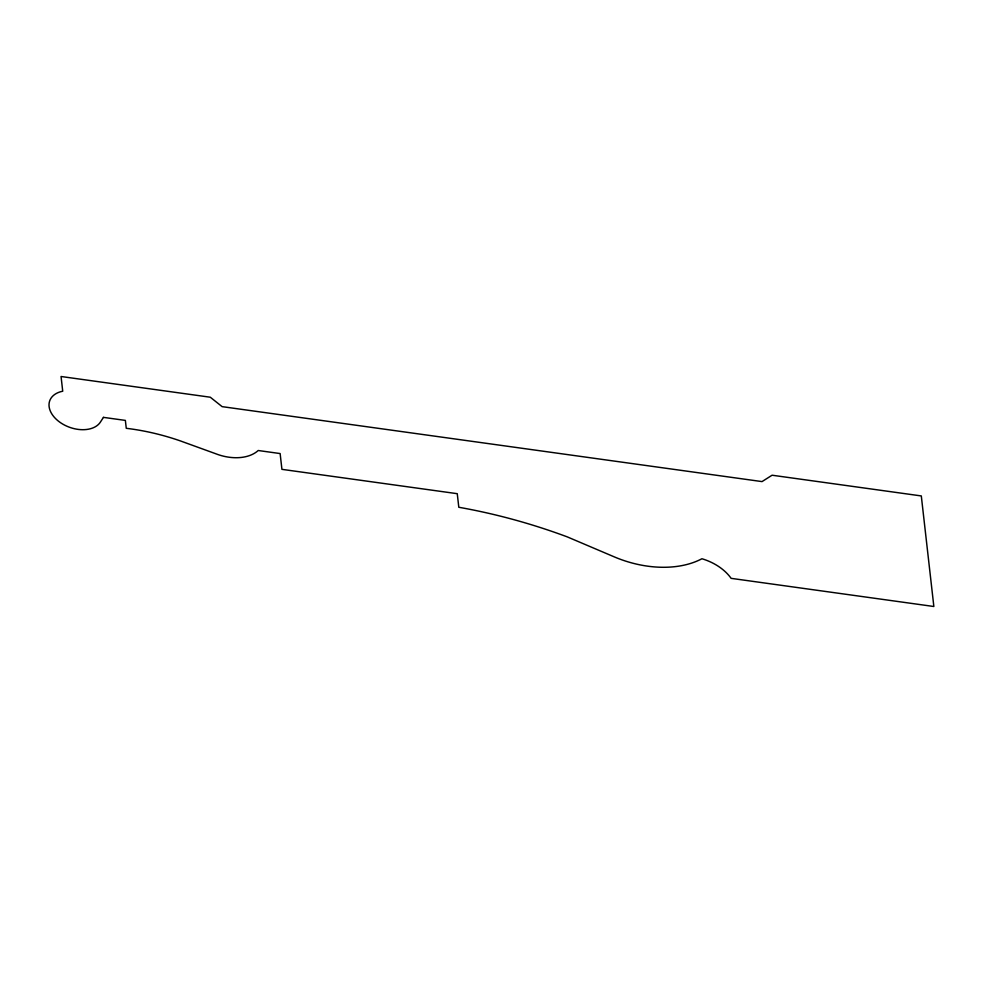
<?xml version="1.0" encoding="UTF-8"?>
<svg xmlns="http://www.w3.org/2000/svg" width="983" height="983" viewBox="0 0 983 983"><rect width="100%" height="100%" fill="white"/><g stroke="black" fill="none" stroke-linecap="round" stroke-linejoin="round"><path stroke-width="1.47" d="M103.448 417.37L100.413 422.076A27.622 18.161 20.1 0 1 58.009 420.81A27.622 18.161 20.1 0 1 62.728 391.222L61.057 376.501L210.288 397.218L222.133 406.643L762.022 481.596L772.085 475.219L921.304 495.936L933.85 606.499L731.119 578.348A41.421 27.229 20.1 0 0 701.923 558.749A88.372 58.095 20.1 0 1 614.498 556.968L567.228 536.865A416.202 273.593 20.1 0 0 458.803 507.265L457.255 493.687L281.924 469.346L280.13 453.556L258.21 450.509A39.627 26.049 20.1 0 1 215.707 453.728L180.172 440.839A176.375 115.945 20.1 0 0 126.266 428.305L125.369 420.405L103.448 417.37"/></g></svg>
